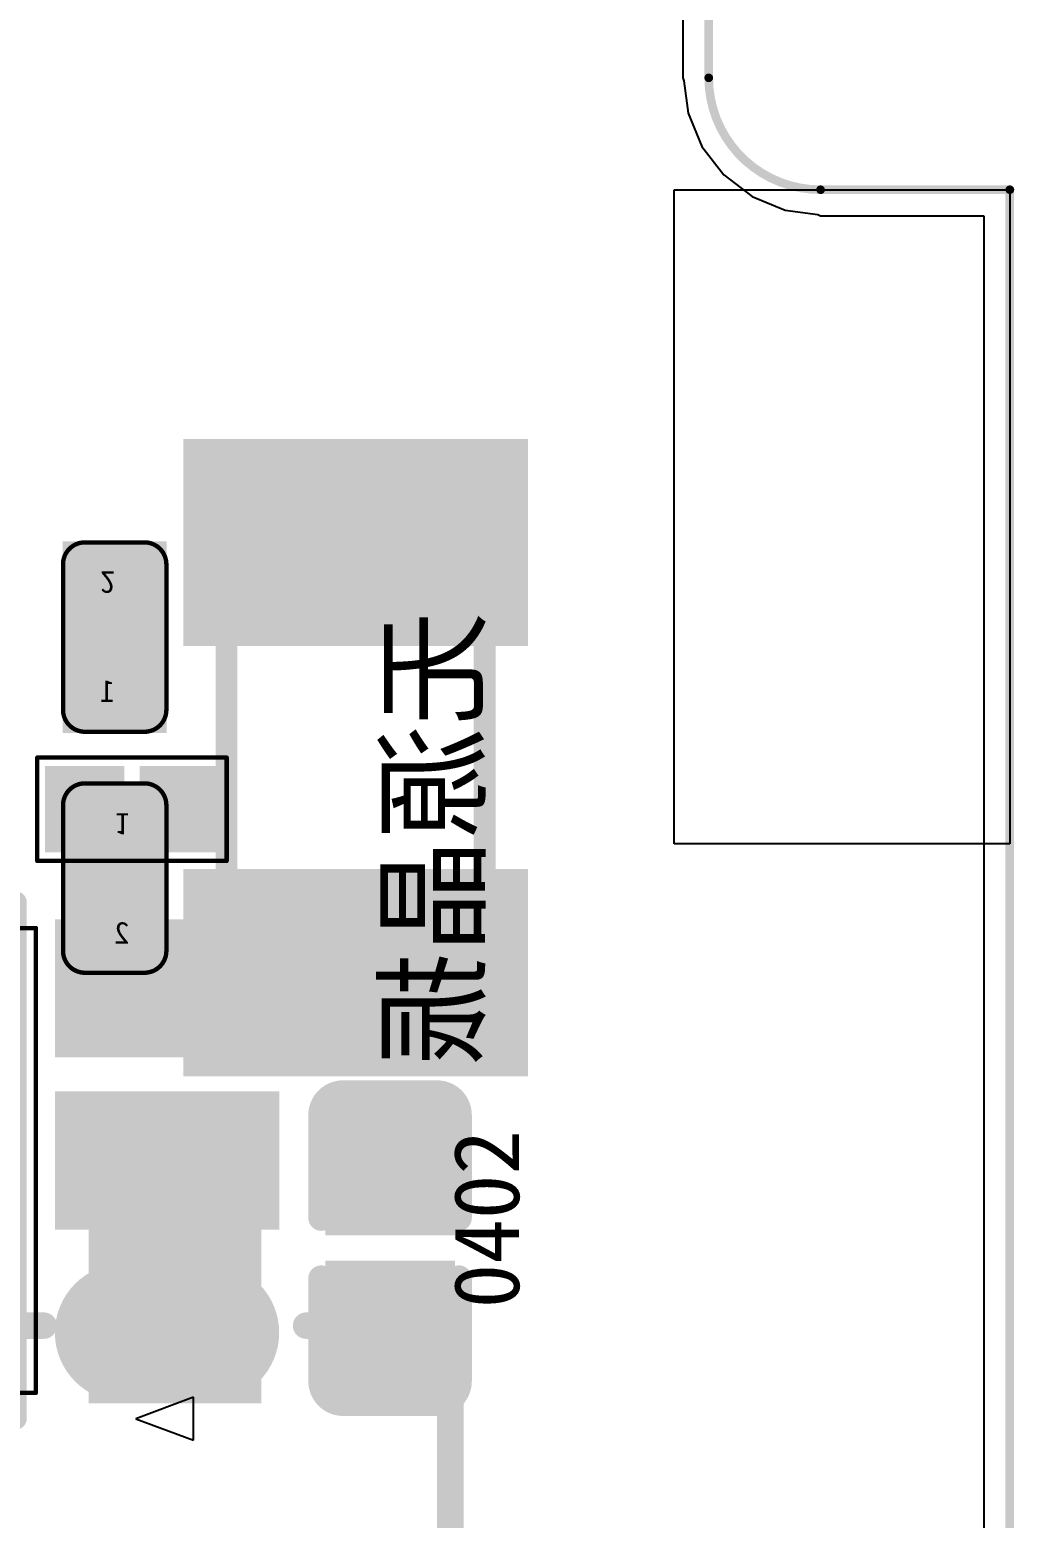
# Model space of a CAD drawing. Header units: millimetres. Extents: x 7.33 to 10.08, y 7.01 to 8.78.
# Drawn here: x 9.8498 to 10.075, y 7.4157 to 7.7561 of the extents above; entities that cross this region are included whole.
import ezdxf

# ---------------------------------------------------------------- set-up
doc = ezdxf.new("R2010")
doc.units = ezdxf.units.MM
doc.header["$MEASUREMENT"] = 0
for name, color, linetype in [('BottomLayer', 5, 'Continuous'), ('BottomOverlay', 54, 'Continuous'), ('BottomPaste', 16, 'Continuous'), ('BottomSolder', 6, 'Continuous'), ('KeepOutLayer', 6, 'Continuous'), ('Mechanical1', 6, 'Continuous'), ('Mechanical16', 56, 'Continuous'), ('Mechanical20', 56, 'Continuous'), ('Mechanical5', 56, 'Continuous'), ('MidLayer5', 130, 'Continuous'), ('MidLayer6', 216, 'Continuous'), ('TopLayer', 1, 'Continuous'), ('TopOverlay', 2, 'Continuous'), ('TopPaste', 8, 'Continuous'), ('TopSolder', 216, 'Continuous')]:
    doc.layers.add(name, color=color, linetype=linetype)

# ---------------------------------------------------------------- blocks, each defined once
blk = doc.blocks.new('CRY2_3R20X1R50X0R90_B_11')
at = {"layer": 'BottomLayer'}
for points in [[(-0.029524, -0.035435), (-0.029524, 0.035435), (-0.068894, -0.035435), (-0.068894, 0.035435)], [(0.068894, -0.035435), (0.068894, 0.035435), (0.029524, -0.035435), (0.029524, 0.035435)]]:
    blk.add_solid(points, dxfattribs=at)
at = {"layer": 'BottomOverlay', "const_width": 0.005}
for points in [[(0.062992, 0.029531), (-0.062992, 0.029531)], [(-0.062992, 0.008642), (-0.062992, 0.029531)], [(0.062992, 0.007091), (0.062992, 0.029531)], [(-0.062992, -0.029531), (-0.062992, -0.008634)], [(0.062992, -0.029531), (0.062992, -0.008634)], [(0.062992, -0.029531), (-0.062992, -0.029531)]]:
    blk.add_lwpolyline(points, dxfattribs=at)
at = {"layer": 'BottomOverlay', "const_width": 0.0025}
for points in [[(-0.064242, 0.029531, 1), (-0.061742, 0.029531, 1)], [(-0.064242, 0.029531, 1), (-0.061742, 0.029531, 1)], [(0.061742, 0.029531, 1), (0.064242, 0.029531, 1)], [(0.061742, 0.029531, 1), (0.064242, 0.029531, 1)], [(-0.064242, 0.008642, 1), (-0.061742, 0.008642, 1)], [(0.061742, 0.007091, 1), (0.064242, 0.007091, 1)], [(-0.064242, -0.008634, 1), (-0.061742, -0.008634, 1)], [(0.061742, -0.008634, 1), (0.064242, -0.008634, 1)], [(-0.064242, -0.029531, 1), (-0.061742, -0.029531, 1)], [(-0.064242, -0.029531, 1), (-0.061742, -0.029531, 1)], [(0.061742, -0.029531, 1), (0.064242, -0.029531, 1)], [(0.061742, -0.029531, 1), (0.064242, -0.029531, 1)]]:
    blk.add_lwpolyline(points, format="xyb", close=True, dxfattribs=at)
at = {"layer": 'BottomPaste'}
for points in [[(-0.029524, -0.035435), (-0.029524, 0.035435), (-0.068894, -0.035435), (-0.068894, 0.035435)], [(0.068894, -0.035435), (0.068894, 0.035435), (0.029524, -0.035435), (0.029524, 0.035435)]]:
    blk.add_solid(points, dxfattribs=at)
at = {"layer": 'BottomSolder'}
for points in [[(-0.025524, -0.039435), (-0.025524, 0.039435), (-0.072894, -0.039435), (-0.072894, 0.039435)], [(0.072894, -0.039435), (0.072894, 0.039435), (0.025524, -0.039435), (0.025524, 0.039435)]]:
    blk.add_solid(points, dxfattribs=at)
at = {"layer": 'Mechanical16', "const_width": 0.005}
for points in [[(0.027025, 0.029531), (-0.027025, 0.029531)], [(0.027025, -0.029531), (-0.027025, -0.029531)]]:
    blk.add_lwpolyline(points, dxfattribs=at)
at = {"layer": 'Mechanical16', "const_width": 0.0025}
for points in [[(-0.028275, 0.029531, 1), (-0.025775, 0.029531, 1)], [(0.025775, 0.029531, 1), (0.028275, 0.029531, 1)], [(-0.028275, -0.029531, 1), (-0.025775, -0.029531, 1)], [(0.025775, -0.029531, 1), (0.028275, -0.029531, 1)]]:
    blk.add_lwpolyline(points, format="xyb", close=True, dxfattribs=at)
blk = doc.blocks.new('SOT_23_5_17')
at = {"layer": 'Mechanical16'}
for points, const_width in [([(-0.02041, 0.05905), (-0.02041, -0.05905)], 0.005), ([(-0.00972, 0.05905), (-0.02041, 0.05905)], 0.005), ([(0.02165, 0.05905), (0.00996, 0.05905)], 0.005), ([(0.02165, 0.05905), (0.02165, -0.05905)], 0.005), ([(0.025, 0.05315), (-0.025, 0.05315)], 0.001), ([(-0.025, 0.05315), (-0.025, -0.05315)], 0.001), ([(0.025, 0.05315), (0.025, -0.05315)], 0.001), ([(0.025, -0.05315), (-0.025, -0.05315)], 0.001), ([(0.02165, -0.05905), (-0.02041, -0.05905)], 0.005)]:
    blk.add_lwpolyline(points, dxfattribs=dict(at, const_width=const_width))
for points, const_width in [([(-0.02166, 0.05905, 1), (-0.01916, 0.05905, 1)], 0.0025), ([(-0.02166, 0.05905, 1), (-0.01916, 0.05905, 1)], 0.0025), ([(-0.01097, 0.05905, 1), (-0.00847, 0.05905, 1)], 0.0025), ([(-0.01097, 0.05905, 1), (-0.00847, 0.05905, 1)], 0.0025), ([(0.00871, 0.05905, 1), (0.01121, 0.05905, 1)], 0.0025), ([(0.00871, 0.05905, 1), (0.01121, 0.05905, 1)], 0.0025), ([(0.0204, 0.05905, 1), (0.0229, 0.05905, 1)], 0.0025), ([(0.0204, 0.05905, 1), (0.0229, 0.05905, 1)], 0.0025), ([(-0.02525, 0.05315, 1), (-0.02475, 0.05315, 1)], 0.0005), ([(-0.02525, 0.05315, 1), (-0.02475, 0.05315, 1)], 0.0005), ([(0.02475, 0.05315, 1), (0.02525, 0.05315, 1)], 0.0005), ([(0.02475, 0.05315, 1), (0.02525, 0.05315, 1)], 0.0005), ([(-0.02525, -0.05315, 1), (-0.02475, -0.05315, 1)], 0.0005), ([(-0.02525, -0.05315, 1), (-0.02475, -0.05315, 1)], 0.0005), ([(0.02475, -0.05315, 1), (0.02525, -0.05315, 1)], 0.0005), ([(0.02475, -0.05315, 1), (0.02525, -0.05315, 1)], 0.0005), ([(-0.02166, -0.05905, 1), (-0.01916, -0.05905, 1)], 0.0025), ([(-0.02166, -0.05905, 1), (-0.01916, -0.05905, 1)], 0.0025), ([(0.0204, -0.05905, 1), (0.0229, -0.05905, 1)], 0.0025), ([(0.0204, -0.05905, 1), (0.0229, -0.05905, 1)], 0.0025)]:
    blk.add_lwpolyline(points, format="xyb", close=True, dxfattribs=dict(at, const_width=const_width))
at = {"layer": 'Mechanical16', "const_width": 0.005}
blk.add_lwpolyline([(0.00996, 0.05905, -1), (-0.00972, 0.05905)], format="xyb", dxfattribs=at)
at = {"layer": 'TopLayer', "const_width": 0.02362}
blk.add_lwpolyline([(-0.04515, 0.03937), (-0.06485, 0.03937)], dxfattribs=at)
at = {"layer": 'TopLayer', "const_width": 0.01181}
for points in [[(-0.07075, 0.03937, 1), (-0.05894, 0.03937, 1)], [(-0.05106, 0.03937, 1), (-0.03925, 0.03937, 1)]]:
    blk.add_lwpolyline(points, format="xyb", close=True, dxfattribs=at)
at = {"layer": 'TopLayer'}
for points in [[(0.03358, 0.05118), (0.03358, 0.02756), (0.0769, 0.05118), (0.0769, 0.02756)], [(-0.07666, 0.01181), (-0.07666, -0.01181), (-0.03334, 0.01181), (-0.03334, -0.01181)], [(-0.07666, -0.02756), (-0.07666, -0.05118), (-0.03334, -0.02756), (-0.03334, -0.05118)], [(0.03358, -0.02756), (0.03358, -0.05118), (0.0769, -0.02756), (0.0769, -0.05118)]]:
    blk.add_solid(points, dxfattribs=at)
at = {"layer": 'TopOverlay'}
for p, q in [((-0.04789, 0.05906), (-0.06102, 0.06398)), ((-0.06102, 0.06398), (-0.06102, 0.05413)), ((-0.06102, 0.05413), (-0.04789, 0.05906))]:
    blk.add_line(p, q, dxfattribs=at)
at = {"layer": 'TopOverlay', "const_width": 0.005}
for points in [[(-0.00972, 0.05905), (-0.02041, 0.05905)], [(-0.02041, 0.05905), (-0.02041, -0.05905)], [(0.02165, 0.05905), (0.00996, 0.05905)], [(0.02165, 0.05905), (0.02165, -0.05905)], [(0.02165, -0.05905), (-0.02041, -0.05905)]]:
    blk.add_lwpolyline(points, dxfattribs=at)
at = {"layer": 'TopOverlay', "const_width": 0.0025}
for points in [[(-0.02166, 0.05905, 1), (-0.01916, 0.05905, 1)], [(-0.02166, 0.05905, 1), (-0.01916, 0.05905, 1)], [(-0.01097, 0.05905, 1), (-0.00847, 0.05905, 1)], [(-0.01097, 0.05905, 1), (-0.00847, 0.05905, 1)], [(0.00871, 0.05905, 1), (0.01121, 0.05905, 1)], [(0.00871, 0.05905, 1), (0.01121, 0.05905, 1)], [(0.0204, 0.05905, 1), (0.0229, 0.05905, 1)], [(0.0204, 0.05905, 1), (0.0229, 0.05905, 1)], [(-0.02166, -0.05905, 1), (-0.01916, -0.05905, 1)], [(-0.02166, -0.05905, 1), (-0.01916, -0.05905, 1)], [(0.0204, -0.05905, 1), (0.0229, -0.05905, 1)], [(0.0204, -0.05905, 1), (0.0229, -0.05905, 1)]]:
    blk.add_lwpolyline(points, format="xyb", close=True, dxfattribs=at)
at = {"layer": 'TopOverlay', "const_width": 0.005}
blk.add_lwpolyline([(0.00996, 0.05905, -1), (-0.00972, 0.05905)], format="xyb", dxfattribs=at)
at = {"layer": 'TopPaste', "const_width": 0.02362}
blk.add_lwpolyline([(-0.04515, 0.03937), (-0.06485, 0.03937)], dxfattribs=at)
at = {"layer": 'TopPaste', "const_width": 0.01181}
for points in [[(-0.07075, 0.03937, 1), (-0.05894, 0.03937, 1)], [(-0.05106, 0.03937, 1), (-0.03925, 0.03937, 1)]]:
    blk.add_lwpolyline(points, format="xyb", close=True, dxfattribs=at)
at = {"layer": 'TopPaste'}
for points in [[(0.03358, 0.05118), (0.03358, 0.02756), (0.0769, 0.05118), (0.0769, 0.02756)], [(-0.07666, 0.01181), (-0.07666, -0.01181), (-0.03334, 0.01181), (-0.03334, -0.01181)], [(-0.07666, -0.02756), (-0.07666, -0.05118), (-0.03334, -0.02756), (-0.03334, -0.05118)], [(0.03358, -0.02756), (0.03358, -0.05118), (0.0769, -0.02756), (0.0769, -0.05118)]]:
    blk.add_solid(points, dxfattribs=at)
at = {"layer": 'TopSolder', "const_width": 0.03162}
blk.add_lwpolyline([(-0.04515, 0.03937), (-0.06485, 0.03937)], dxfattribs=at)
at = {"layer": 'TopSolder', "const_width": 0.01581}
for points in [[(-0.07275, 0.03937, 1), (-0.05694, 0.03937, 1)], [(-0.05306, 0.03937, 1), (-0.03725, 0.03937, 1)]]:
    blk.add_lwpolyline(points, format="xyb", close=True, dxfattribs=at)
at = {"layer": 'TopSolder'}
for points in [[(0.02958, 0.05518), (0.02958, 0.02356), (0.0809, 0.05518), (0.0809, 0.02356)], [(-0.08066, 0.01581), (-0.08066, -0.01581), (-0.02934, 0.01581), (-0.02934, -0.01581)], [(-0.08066, -0.02356), (-0.08066, -0.05518), (-0.02934, -0.02356), (-0.02934, -0.05518)], [(0.02958, -0.02356), (0.02958, -0.05518), (0.0809, -0.02356), (0.0809, -0.05518)]]:
    blk.add_solid(points, dxfattribs=at)
blk = doc.blocks.new('R0201_110')
at = {"layer": 'TopLayer'}
for points in [[(-0.01792, -0.00787), (-0.00375, -0.00787), (-0.01792, 0.00788), (-0.00375, 0.00788)], [(0.00374, -0.00787), (0.01791, -0.00787), (0.00374, 0.00788), (0.01791, 0.00788)]]:
    blk.add_solid(points, dxfattribs=at)
at = {"layer": 'TopOverlay', "const_width": 0.001}
for points in [[(0.02166, 0.01182), (-0.02166, 0.01182)], [(-0.02166, 0.01182), (-0.02166, -0.01182)], [(0.02166, 0.01182), (0.02166, -0.01182)], [(0.02166, -0.01182), (-0.02166, -0.01182)]]:
    blk.add_lwpolyline(points, dxfattribs=at)
at = {"layer": 'TopOverlay', "const_width": 0.0005}
for points in [[(-0.02191, 0.01182, 1), (-0.02141, 0.01182, 1)], [(-0.02191, 0.01182, 1), (-0.02141, 0.01182, 1)], [(0.02141, 0.01182, 1), (0.02191, 0.01182, 1)], [(0.02141, 0.01182, 1), (0.02191, 0.01182, 1)], [(-0.02191, -0.01182, 1), (-0.02141, -0.01182, 1)], [(-0.02191, -0.01182, 1), (-0.02141, -0.01182, 1)], [(0.02141, -0.01182, 1), (0.02191, -0.01182, 1)], [(0.02141, -0.01182, 1), (0.02191, -0.01182, 1)]]:
    blk.add_lwpolyline(points, format="xyb", close=True, dxfattribs=at)
at = {"layer": 'TopPaste'}
for points in [[(-0.01792, -0.00787), (-0.00375, -0.00787), (-0.01792, 0.00788), (-0.00375, 0.00788)], [(0.00374, -0.00787), (0.01791, -0.00787), (0.00374, 0.00788), (0.01791, 0.00788)]]:
    blk.add_solid(points, dxfattribs=at)
at = {"layer": 'TopSolder'}
for points in [[(-0.01992, -0.00987), (-0.00175, -0.00987), (-0.01992, 0.00988), (-0.00175, 0.00988)], [(0.00174, -0.00987), (0.01991, -0.00987), (0.00174, 0.00988), (0.01991, 0.00988)]]:
    blk.add_solid(points, dxfattribs=at)
blk = doc.blocks.new('SOT_23_B_241')
at = {"layer": 'BottomLayer'}
for points in [[(-0.05315, 0.02166), (-0.02165, 0.02166), (-0.05315, 0.06497), (-0.02165, 0.06497)], [(0.02165, 0.02166), (0.05315, 0.02166), (0.02165, 0.06497), (0.05315, 0.06497)], [(-0.01575, -0.06497), (0.01575, -0.06497), (-0.01575, -0.02166), (0.01575, -0.02166)]]:
    blk.add_solid(points, dxfattribs=at)
at = {"layer": 'BottomOverlay', "const_width": 0.00606}
for points in [[(-0.06299, 0.03557), (-0.06299, -0.03543)], [(0.00984, 0.03543), (-0.00984, 0.03543)], [(0.06299, 0.03557), (0.06299, -0.03543)], [(-0.03, -0.03543), (-0.06299, -0.03543)], [(0.06299, -0.03543), (0.03, -0.03543)]]:
    blk.add_lwpolyline(points, dxfattribs=at)
at = {"layer": 'BottomOverlay', "const_width": 0.00303}
for points in [[(-0.0645, 0.03557, 1), (-0.06147, 0.03557, 1)], [(-0.01135, 0.03543, 1), (-0.00832, 0.03543, 1)], [(0.00832, 0.03543, 1), (0.01135, 0.03543, 1)], [(0.06147, 0.03557, 1), (0.0645, 0.03557, 1)], [(-0.0645, -0.03543, 1), (-0.06147, -0.03543, 1)], [(-0.0645, -0.03543, 1), (-0.06147, -0.03543, 1)], [(-0.03151, -0.03543, 1), (-0.02849, -0.03543, 1)], [(0.02849, -0.03543, 1), (0.03151, -0.03543, 1)], [(0.06147, -0.03543, 1), (0.0645, -0.03543, 1)], [(0.06147, -0.03543, 1), (0.0645, -0.03543, 1)]]:
    blk.add_lwpolyline(points, format="xyb", close=True, dxfattribs=at)
at = {"layer": 'BottomPaste'}
for points in [[(-0.05315, 0.02166), (-0.02165, 0.02166), (-0.05315, 0.06497), (-0.02165, 0.06497)], [(0.02165, 0.02166), (0.05315, 0.02166), (0.02165, 0.06497), (0.05315, 0.06497)], [(-0.01575, -0.06497), (0.01575, -0.06497), (-0.01575, -0.02166), (0.01575, -0.02166)]]:
    blk.add_solid(points, dxfattribs=at)
at = {"layer": 'BottomSolder'}
for points in [[(-0.05715, 0.01766), (-0.01765, 0.01766), (-0.05715, 0.06897), (-0.01765, 0.06897)], [(0.01765, 0.01766), (0.05715, 0.01766), (0.01765, 0.06897), (0.05715, 0.06897)], [(-0.01975, -0.06897), (0.01975, -0.06897), (-0.01975, -0.01766), (0.01975, -0.01766)]]:
    blk.add_solid(points, dxfattribs=at)
at = {"layer": 'Mechanical16', "const_width": 0.00606}
for points in [[(-0.06299, 0.03557), (-0.06299, -0.03543)], [(0.00984, 0.03543), (-0.00984, 0.03543)], [(0.06299, 0.03557), (0.06299, -0.03543)], [(-0.03, -0.03543), (-0.06299, -0.03543)], [(0.06299, -0.03543), (0.03, -0.03543)]]:
    blk.add_lwpolyline(points, dxfattribs=at)
at = {"layer": 'Mechanical16', "const_width": 0.00303}
for points in [[(-0.0645, 0.03557, 1), (-0.06147, 0.03557, 1)], [(-0.01135, 0.03543, 1), (-0.00832, 0.03543, 1)], [(0.00832, 0.03543, 1), (0.01135, 0.03543, 1)], [(0.06147, 0.03557, 1), (0.0645, 0.03557, 1)], [(-0.0645, -0.03543, 1), (-0.06147, -0.03543, 1)], [(-0.0645, -0.03543, 1), (-0.06147, -0.03543, 1)], [(-0.03151, -0.03543, 1), (-0.02849, -0.03543, 1)], [(0.02849, -0.03543, 1), (0.03151, -0.03543, 1)], [(0.06147, -0.03543, 1), (0.0645, -0.03543, 1)], [(0.06147, -0.03543, 1), (0.0645, -0.03543, 1)]]:
    blk.add_lwpolyline(points, format="xyb", close=True, dxfattribs=at)
blk = doc.blocks.new('C0201_B_382')
at = {"layer": 'BottomLayer'}
for points in [[(-0.01792, -0.00788), (-0.00375, -0.00788), (-0.01792, 0.00787), (-0.00375, 0.00787)], [(0.00374, -0.00788), (0.01791, -0.00788), (0.00374, 0.00787), (0.01791, 0.00787)]]:
    blk.add_solid(points, dxfattribs=at)
at = {"layer": 'BottomOverlay', "const_width": 0.001}
for points in [[(-0.02166, 0.00681, -0.414249), (-0.01666, 0.01182)], [(0.01665, 0.01182, -0.414214), (0.02166, 0.00681)], [(-0.01666, -0.01182, -0.414178), (-0.02166, -0.00681)], [(0.02166, -0.00681, -0.414132), (0.01665, -0.01182)]]:
    blk.add_lwpolyline(points, format="xyb", dxfattribs=at)
for points in [[(-0.01666, 0.01182), (0.01665, 0.01182)], [(-0.02166, 0.00681), (-0.02166, -0.00681)], [(0.02166, 0.00681), (0.02166, -0.00681)], [(-0.01666, -0.01182), (0.01665, -0.01182)]]:
    blk.add_lwpolyline(points, dxfattribs=at)
at = {"layer": 'BottomOverlay', "const_width": 0.0005}
for points in [[(-0.01691, 0.01182, 1), (-0.01641, 0.01182, 1)], [(-0.01691, 0.01182, 1), (-0.01641, 0.01182, 1)], [(0.0164, 0.01182, 1), (0.0169, 0.01182, 1)], [(0.0164, 0.01182, 1), (0.0169, 0.01182, 1)], [(-0.02191, 0.00681, 1), (-0.02141, 0.00681, 1)], [(-0.02191, 0.00681, 1), (-0.02141, 0.00681, 1)], [(0.02141, 0.00681, 1), (0.02191, 0.00681, 1)], [(0.02141, 0.00681, 1), (0.02191, 0.00681, 1)], [(-0.02191, -0.00681, 1), (-0.02141, -0.00681, 1)], [(-0.02191, -0.00681, 1), (-0.02141, -0.00681, 1)], [(0.02141, -0.00681, 1), (0.02191, -0.00681, 1)], [(0.02141, -0.00681, 1), (0.02191, -0.00681, 1)], [(-0.01691, -0.01182, 1), (-0.01641, -0.01182, 1)], [(-0.01691, -0.01182, 1), (-0.01641, -0.01182, 1)], [(0.0164, -0.01182, 1), (0.0169, -0.01182, 1)], [(0.0164, -0.01182, 1), (0.0169, -0.01182, 1)]]:
    blk.add_lwpolyline(points, format="xyb", close=True, dxfattribs=at)
at = {"layer": 'BottomPaste'}
for points in [[(-0.01792, -0.00788), (-0.00375, -0.00788), (-0.01792, 0.00787), (-0.00375, 0.00787)], [(0.00374, -0.00788), (0.01791, -0.00788), (0.00374, 0.00787), (0.01791, 0.00787)]]:
    blk.add_solid(points, dxfattribs=at)
at = {"layer": 'BottomSolder'}
for points in [[(-0.02192, -0.01188), (0.00025, -0.01188), (-0.02192, 0.01187), (0.00025, 0.01187)], [(-0.00026, -0.01188), (0.02191, -0.01188), (-0.00026, 0.01187), (0.02191, 0.01187)]]:
    blk.add_solid(points, dxfattribs=at)
at = {"layer": 'Mechanical20', "text_generation_flag": 2}
for s, rotation, p in [('1', 270, (-0.01484, 0)), ('2', 90, (0.015, 0.00333))]:
    blk.add_text(s, height=0.005, rotation=rotation, dxfattribs=at).set_placement(p)
blk = doc.blocks.new('C0201_B_384')
at = {"layer": 'BottomLayer'}
for points in [[(-0.01792, -0.00788), (-0.00375, -0.00788), (-0.01792, 0.00787), (-0.00375, 0.00787)], [(0.00374, -0.00788), (0.01791, -0.00788), (0.00374, 0.00787), (0.01791, 0.00787)]]:
    blk.add_solid(points, dxfattribs=at)
at = {"layer": 'BottomOverlay', "const_width": 0.001}
for points in [[(-0.02166, 0.00681, -0.414249), (-0.01666, 0.01182)], [(0.01665, 0.01182, -0.414214), (0.02166, 0.00681)], [(-0.01666, -0.01182, -0.414178), (-0.02166, -0.00681)], [(0.02166, -0.00681, -0.414132), (0.01665, -0.01182)]]:
    blk.add_lwpolyline(points, format="xyb", dxfattribs=at)
for points in [[(0.01665, 0.01182), (-0.01666, 0.01182)], [(-0.02166, -0.00681), (-0.02166, 0.00681)], [(0.02166, -0.00681), (0.02166, 0.00681)], [(0.01665, -0.01182), (-0.01666, -0.01182)]]:
    blk.add_lwpolyline(points, dxfattribs=at)
at = {"layer": 'BottomOverlay', "const_width": 0.0005}
for points in [[(-0.01691, 0.01182, 1), (-0.01641, 0.01182, 1)], [(-0.01691, 0.01182, 1), (-0.01641, 0.01182, 1)], [(0.0164, 0.01182, 1), (0.0169, 0.01182, 1)], [(0.0164, 0.01182, 1), (0.0169, 0.01182, 1)], [(-0.02191, 0.00681, 1), (-0.02141, 0.00681, 1)], [(-0.02191, 0.00681, 1), (-0.02141, 0.00681, 1)], [(0.02141, 0.00681, 1), (0.02191, 0.00681, 1)], [(0.02141, 0.00681, 1), (0.02191, 0.00681, 1)], [(-0.02191, -0.00681, 1), (-0.02141, -0.00681, 1)], [(-0.02191, -0.00681, 1), (-0.02141, -0.00681, 1)], [(0.02141, -0.00681, 1), (0.02191, -0.00681, 1)], [(0.02141, -0.00681, 1), (0.02191, -0.00681, 1)], [(-0.01691, -0.01182, 1), (-0.01641, -0.01182, 1)], [(-0.01691, -0.01182, 1), (-0.01641, -0.01182, 1)], [(0.0164, -0.01182, 1), (0.0169, -0.01182, 1)], [(0.0164, -0.01182, 1), (0.0169, -0.01182, 1)]]:
    blk.add_lwpolyline(points, format="xyb", close=True, dxfattribs=at)
at = {"layer": 'BottomPaste'}
for points in [[(-0.01792, -0.00788), (-0.00375, -0.00788), (-0.01792, 0.00787), (-0.00375, 0.00787)], [(0.00374, -0.00788), (0.01791, -0.00788), (0.00374, 0.00787), (0.01791, 0.00787)]]:
    blk.add_solid(points, dxfattribs=at)
at = {"layer": 'BottomSolder'}
for points in [[(-0.02192, -0.01188), (0.00025, -0.01188), (-0.02192, 0.01187), (0.00025, 0.01187)], [(-0.00026, -0.01188), (0.02191, -0.01188), (-0.00026, 0.01187), (0.02191, 0.01187)]]:
    blk.add_solid(points, dxfattribs=at)
at = {"layer": 'Mechanical20', "text_generation_flag": 2}
for s, rotation, p in [('1', -90, (-0.01484, 0)), ('2', 90, (0.015, 0.00333))]:
    blk.add_text(s, height=0.005, rotation=rotation, dxfattribs=at).set_placement(p)
blk = doc.blocks.new('C0402_395')
at = {"layer": 'TopLayer'}
for points in [[(-0.02855, 0.01083), (-0.02855, -0.01082), (-0.0069, 0.01083), (-0.0069, -0.01082)], [(0.0069, 0.01083), (0.0069, -0.01082), (0.02855, 0.01083), (0.02855, -0.01082)]]:
    blk.add_solid(points, dxfattribs=at)
at = {"layer": 'TopOverlay', "const_width": 0.00591}
for points in [[(-0.03543, 0.01075, -0.414331), (-0.03043, 0.01575)], [(0.03043, 0.01575, -0.414331), (0.03543, 0.01075)], [(-0.03043, -0.01575, -0.414249), (-0.03543, -0.01075)], [(0.03543, -0.01075, -0.414249), (0.03043, -0.01575)]]:
    blk.add_lwpolyline(points, format="xyb", dxfattribs=at)
for points in [[(-0.0069, 0.01575), (-0.03043, 0.01575)], [(0.03043, 0.01575), (0.0069, 0.01575)], [(-0.03543, -0.01075), (-0.03543, 0.01075)], [(0.03543, -0.01075), (0.03543, 0.01075)], [(-0.0069, -0.01575), (-0.03043, -0.01575)], [(0.03043, -0.01575), (0.0069, -0.01575)]]:
    blk.add_lwpolyline(points, dxfattribs=at)
at = {"layer": 'TopOverlay', "const_width": 0.00295}
for points in [[(-0.03191, 0.01575, 1), (-0.02895, 0.01575, 1)], [(-0.03191, 0.01575, 1), (-0.02895, 0.01575, 1)], [(-0.00837, 0.01575, 1), (-0.00542, 0.01575, 1)], [(0.00543, 0.01575, 1), (0.00838, 0.01575, 1)], [(0.02895, 0.01575, 1), (0.03191, 0.01575, 1)], [(0.02895, 0.01575, 1), (0.03191, 0.01575, 1)], [(-0.03691, 0.01075, 1), (-0.03395, 0.01075, 1)], [(-0.03691, 0.01075, 1), (-0.03395, 0.01075, 1)], [(0.03395, 0.01075, 1), (0.03691, 0.01075, 1)], [(0.03395, 0.01075, 1), (0.03691, 0.01075, 1)], [(-0.03691, -0.01075, 1), (-0.03395, -0.01075, 1)], [(-0.03691, -0.01075, 1), (-0.03395, -0.01075, 1)], [(0.03395, -0.01075, 1), (0.03691, -0.01075, 1)], [(0.03395, -0.01075, 1), (0.03691, -0.01075, 1)], [(-0.03191, -0.01575, 1), (-0.02895, -0.01575, 1)], [(-0.03191, -0.01575, 1), (-0.02895, -0.01575, 1)], [(-0.00837, -0.01575, 1), (-0.00542, -0.01575, 1)], [(0.00543, -0.01575, 1), (0.00838, -0.01575, 1)], [(0.02895, -0.01575, 1), (0.03191, -0.01575, 1)], [(0.02895, -0.01575, 1), (0.03191, -0.01575, 1)]]:
    blk.add_lwpolyline(points, format="xyb", close=True, dxfattribs=at)
at = {"layer": 'TopPaste'}
for points in [[(-0.02855, 0.01083), (-0.02855, -0.01082), (-0.0069, 0.01083), (-0.0069, -0.01082)], [(0.0069, 0.01083), (0.0069, -0.01082), (0.02855, 0.01083), (0.02855, -0.01082)]]:
    blk.add_solid(points, dxfattribs=at)
at = {"layer": 'TopSolder'}
for points in [[(-0.03254, 0.01483), (-0.03254, -0.01482), (-0.0029, 0.01483), (-0.0029, -0.01482)], [(0.0029, 0.01483), (0.0029, -0.01482), (0.03254, 0.01483), (0.03254, -0.01482)]]:
    blk.add_solid(points, dxfattribs=at)

msp = doc.modelspace()

# ---------------------------------------------------------------- linework, layer by layer
at = {"layer": 'KeepOutLayer', "const_width": 0.00197}
for points in [[(10.00513, 7.74511), (10.00513, 7.85141)], [(10.03073, 7.71952), (10.07403, 7.71952)], [(10.07399, 7.0802), (10.07399, 7.71952)]]:
    msp.add_lwpolyline(points, dxfattribs=at)
at = {"layer": 'KeepOutLayer', "const_width": 0.000984}
for points in [[(10.00464, 7.74511, 1), (10.00563, 7.74511, 1)], [(10.00464, 7.74511, 1), (10.00563, 7.74511, 1)], [(10.03023, 7.71952, 1), (10.03122, 7.71952, 1)], [(10.03023, 7.71952, 1), (10.03122, 7.71952, 1)], [(10.0735, 7.71952, 1), (10.07448, 7.71952, 1)], [(10.07354, 7.71952, 1), (10.07452, 7.71952, 1)]]:
    msp.add_lwpolyline(points, format="xyb", close=True, dxfattribs=at)
at = {"layer": 'KeepOutLayer', "const_width": 0.00197}
msp.add_lwpolyline([(10.03073, 7.71952, -0.414214), (10.00513, 7.74511)], format="xyb", dxfattribs=at)
at = {"layer": 'MidLayer5'}
for p, q in [((9.9992, 7.85141), (9.9992, 7.74511)), ((9.9992, 7.74511), (9.99947, 7.74446)), ((9.99947, 7.74446), (10.00045, 7.737)), ((10.00045, 7.737), (10.00358, 7.72944)), ((10.00358, 7.72944), (10.00856, 7.72295)), ((10.00856, 7.72295), (10.01505, 7.71797)), ((10.01505, 7.71797), (10.02261, 7.71484)), ((10.02261, 7.71484), (10.03007, 7.71385)), ((10.03007, 7.71385), (10.03073, 7.71358)), ((10.03073, 7.71358), (10.06806, 7.71358)), ((10.06806, 7.71358), (10.06806, 7.08024))]:
    msp.add_line(p, q, dxfattribs=at)
at = {"layer": 'MidLayer6'}
for p, q in [((9.9992, 7.85141), (9.9992, 7.74511)), ((9.9992, 7.74511), (9.99947, 7.74446)), ((9.99947, 7.74446), (10.00045, 7.737)), ((10.00045, 7.737), (10.00358, 7.72944)), ((10.00358, 7.72944), (10.00856, 7.72295)), ((10.00856, 7.72295), (10.01505, 7.71797)), ((10.01505, 7.71797), (10.02261, 7.71484)), ((10.02261, 7.71484), (10.03007, 7.71385)), ((10.03007, 7.71385), (10.03073, 7.71358)), ((10.03073, 7.71358), (10.06806, 7.71358)), ((10.06806, 7.71358), (10.06806, 7.08024))]:
    msp.add_line(p, q, dxfattribs=at)
at = {"layer": 'TopLayer'}
for p, q in [((9.99726, 7.56991), (9.99726, 7.71952)), ((9.99726, 7.71952), (10.07403, 7.71952)), ((10.07403, 7.71952), (10.07403, 7.56991)), ((10.07403, 7.56991), (9.99726, 7.56991))]:
    msp.add_line(p, q, dxfattribs=at)

# ---------------------------------------------------------------- block references
for name, p, rotation in [('CRY2_3R20X1R50X0R90_B_11', (9.92437, 7.58964), 90), ('C0201_B_384', (9.86925, 7.6172), 90), ('R0201_110', (9.8732, 7.57782), 180), ('C0201_B_382', (9.86925, 7.56208), 270), ('SOT_23_5_17', (9.82622, 7.49748), 180), ('C0402_395', (9.93224, 7.47743), 90), ('SOT_23_B_241', (9.88303, 7.42428), 180)]:
    msp.add_blockref(name, p, dxfattribs=dict(rotation=rotation))

# ---------------------------------------------------------------- texts
at = {"layer": 'Mechanical1'}
msp.add_text('0402', height=0.015, rotation=90, dxfattribs=at).set_placement((9.96177, 7.46365))
at = {"layer": 'Mechanical5', "text_generation_flag": 2}
msp.add_text('无源晶振', height=0.02, rotation=90, dxfattribs=at).set_placement((9.95193, 7.6231))

doc.saveas('drawing.dxf')
